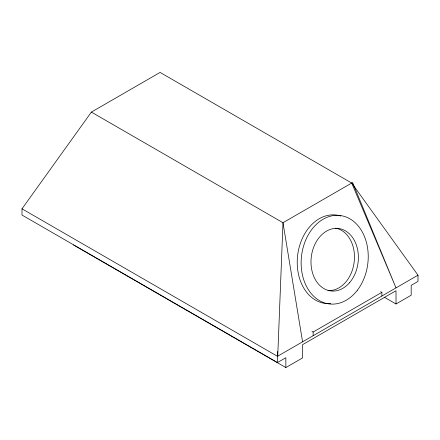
<?xml version="1.0" encoding="UTF-8"?>
<svg xmlns="http://www.w3.org/2000/svg" width="440" height="440" viewBox="0 0 440 440"><rect width="100%" height="100%" fill="white"/><g stroke="black" fill="none" stroke-linecap="round" stroke-linejoin="round"><path stroke-width="0.66" d="M277.481 362.555L282.986 222.723L352.6 182.534L396.011 287.881L351.709 183.046L160.094 72.424L91.377 112.096L22 208.813L22 215.056L277.481 362.555L285.852 357.726L285.852 367.576L302.588 357.913L302.588 344.658L396.011 290.719L396.011 303.974L384.439 297.291M22 208.813L277.481 356.312L277.695 351.527M311.949 331.348L313.137 332.03L381.882 292.341L381.882 296.038M277.481 356.312L418 275.187L351.709 183.046M396.011 303.974L411.191 295.213L411.191 285.357L418 281.43L418 275.187M91.377 112.096L282.986 222.723L302.588 341.82M380.694 291.654L381.882 292.341M73.42 244.931L285.852 367.576M313.137 332.03L313.137 335.726M330.671 303.54A44.544 33.358 -83 0 1 297.616 255.541A44.544 33.358 -83 0 1 340.841 216.051M335.561 228.151A31.466 23.568 -83 0 1 354.167 262.048A31.466 23.568 -83 0 1 328.014 290.57M357.363 290.241A44.544 33.358 -83 0 0 344.745 216.53A44.544 33.358 -83 0 0 301.928 272.388A44.544 33.358 -83 0 0 357.363 290.241M349.377 282.893A31.466 23.568 -83 0 0 343.431 229.829A31.466 23.568 -83 0 0 311.229 266.431A31.466 23.568 -83 0 0 349.377 282.893"/></g></svg>
